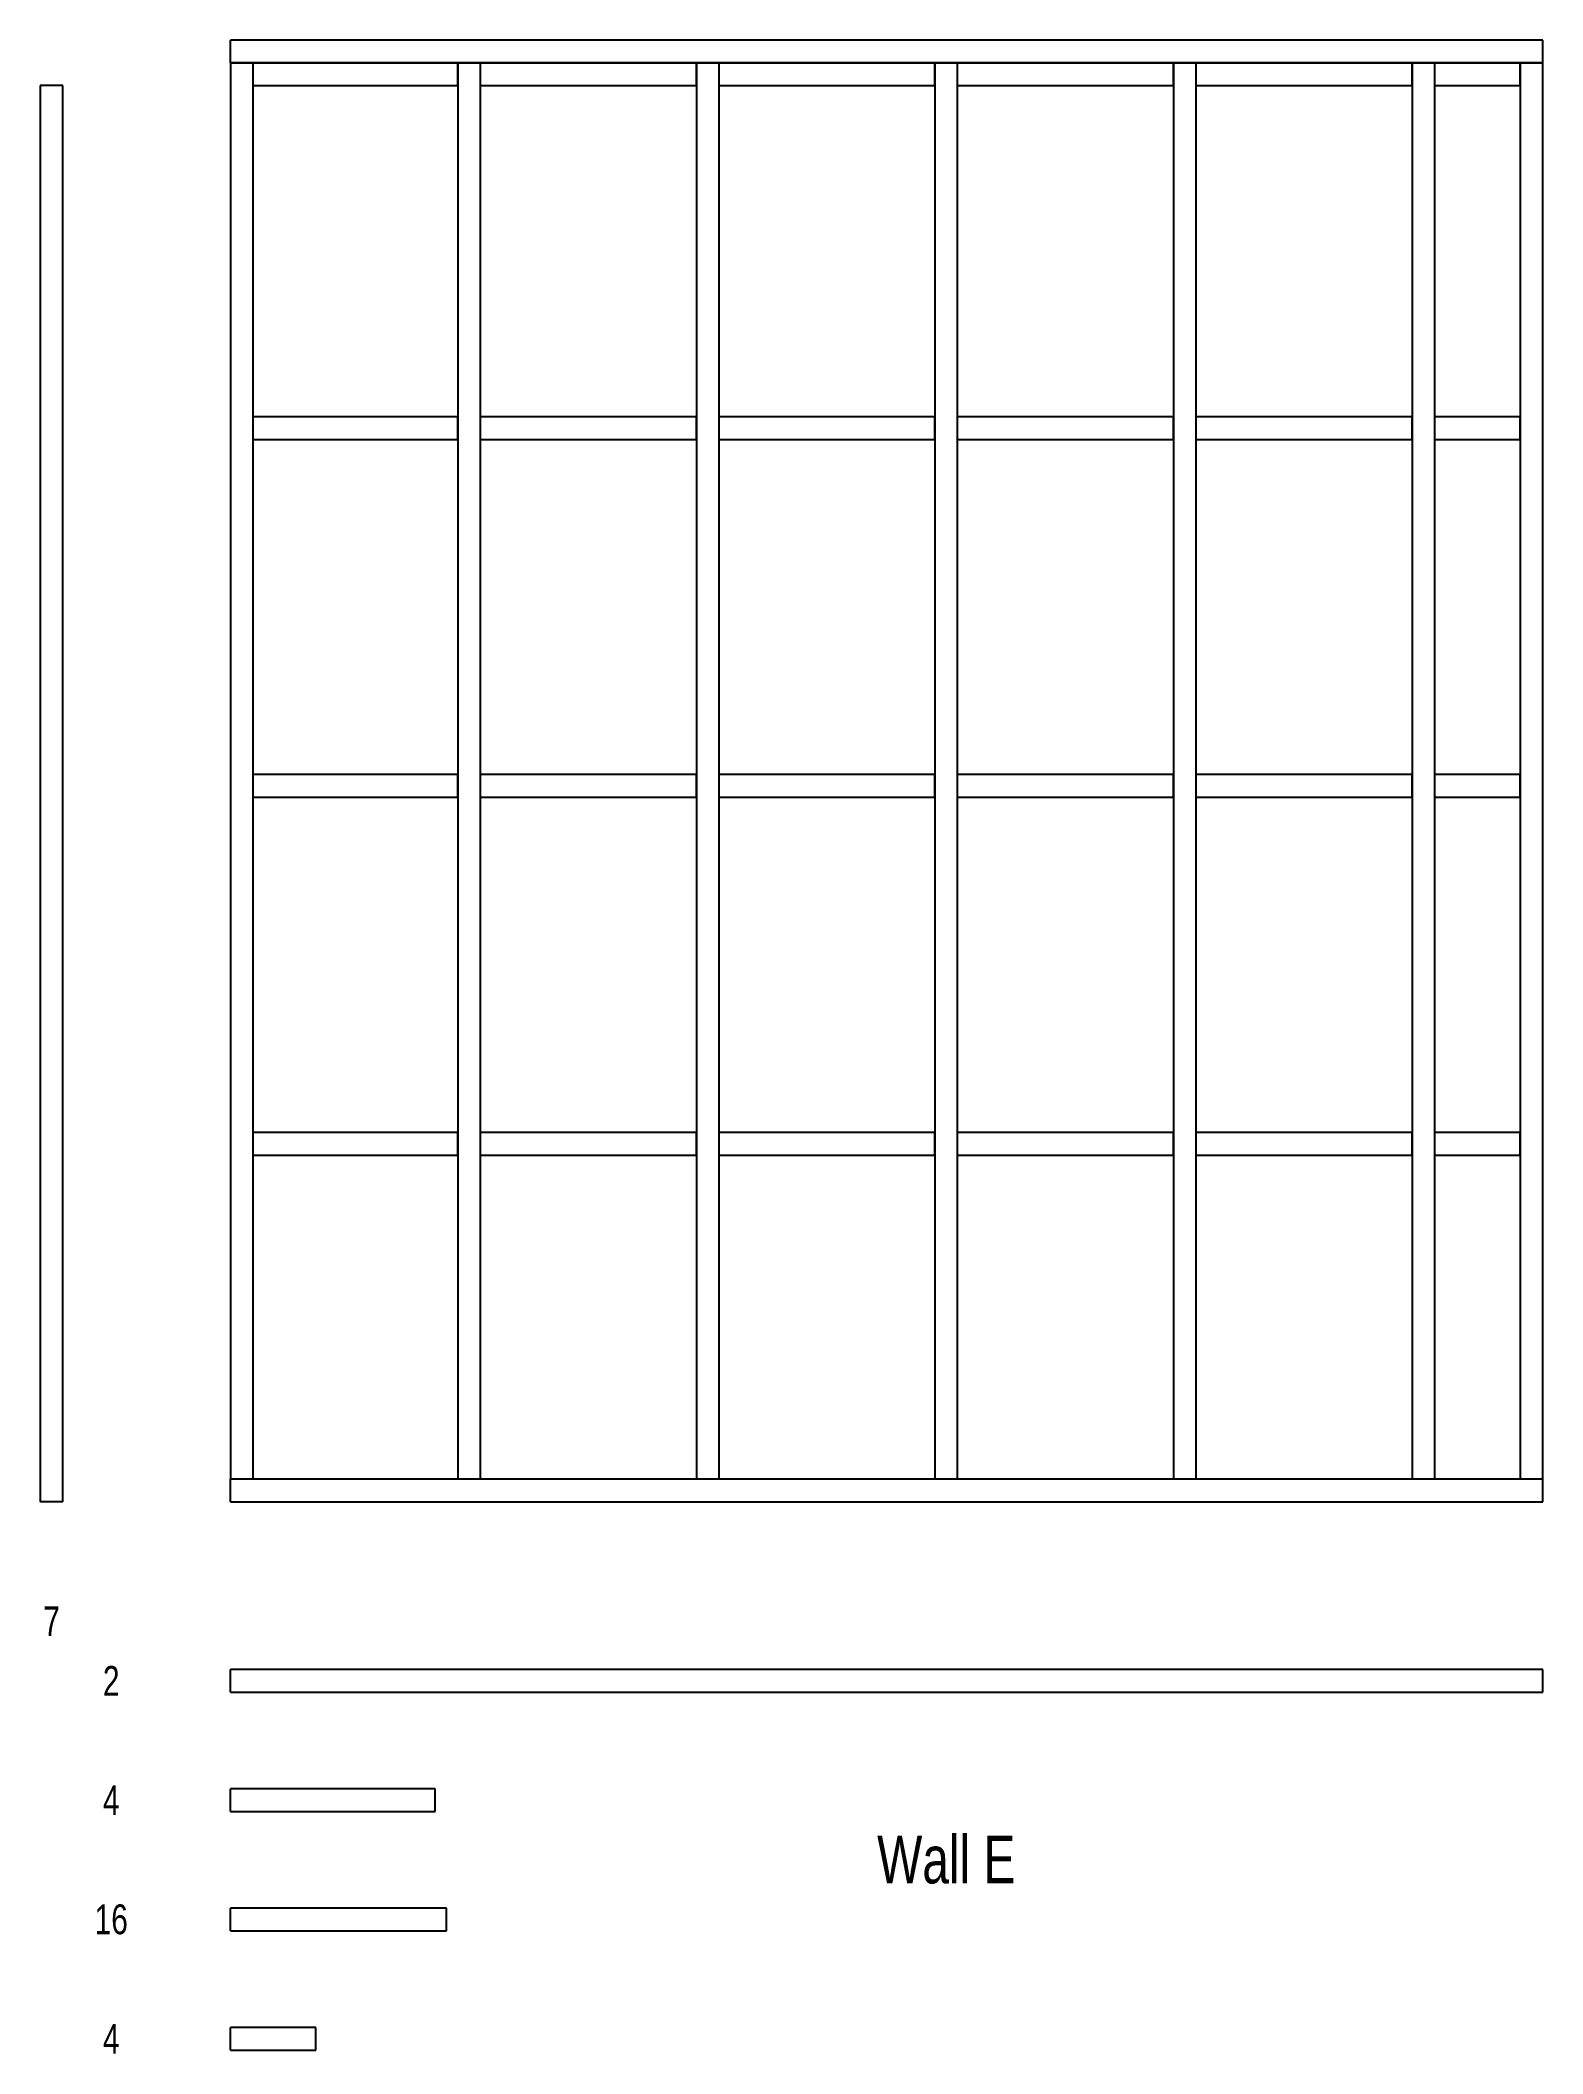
# Model space of a CAD drawing. Header units: millimetres. Extents: x -319 to 2200, y -925 to 2450.
import ezdxf

# ---------------------------------------------------------------- set-up
doc = ezdxf.new("R2010")
doc.units = ezdxf.units.MM
doc.layers.get('0').update_dxf_attribs({"linetype": 'CONTINUOUS', "lineweight": 25, "true_color": 0x000000})
doc.layers.add('dimensions', color=7, linetype='CONTINUOUS', lineweight=0, true_color=0x000000)
doc.layers.add('notes', color=7, linetype='CONTINUOUS', lineweight=0, true_color=0x000000)
doc.styles.get("Standard").update_dxf_attribs({"font": 'txt', "width": 0.75})

msp = doc.modelspace()

# ---------------------------------------------------------------- linework, layer by layer
for p, q in [((0, 2412), (0, 2450)), ((2200, 2450), (0, 2450)), ((2200, 2412), (2200, 2450)), ((38, 2412), (0, 2412)), ((0, 2412), (0, 38)), ((0, 2412), (2200, 2412)), ((38, 38), (38, 2412)), ((38, 2374), (38, 2412)), ((381, 2412), (38, 2412)), ((419, 2412), (381, 2412)), ((381, 2412), (381, 38)), ((381, 2374), (381, 2412)), ((419, 38), (419, 2412)), ((419, 2374), (419, 2412)), ((781, 2412), (419, 2412)), ((819, 2412), (781, 2412)), ((781, 2412), (781, 38)), ((781, 2374), (781, 2412)), ((819, 38), (819, 2412)), ((819, 2374), (819, 2412)), ((1181, 2412), (819, 2412)), ((1219, 2412), (1181, 2412)), ((1181, 2412), (1181, 38)), ((1181, 2374), (1181, 2412)), ((1219, 38), (1219, 2412)), ((1219, 2374), (1219, 2412)), ((1581, 2412), (1219, 2412)), ((1619, 2412), (1581, 2412)), ((1581, 2412), (1581, 38)), ((1581, 2374), (1581, 2412)), ((1619, 38), (1619, 2412)), ((1619, 2374), (1619, 2412)), ((1981, 2412), (1619, 2412)), ((2019, 2412), (1981, 2412)), ((1981, 2412), (1981, 38)), ((1981, 2374), (1981, 2412)), ((2019, 38), (2019, 2412)), ((2019, 2374), (2019, 2412)), ((2162, 2412), (2019, 2412)), ((2200, 2412), (2162, 2412)), ((2162, 2412), (2162, 38)), ((2162, 2374), (2162, 2412)), ((2200, 38), (2200, 2412)), ((-281, 2374), (-319, 2374)), ((-319, 2374), (-319, 0)), ((-281, 0), (-281, 2374)), ((38, 2374), (381, 2374)), ((419, 2374), (781, 2374)), ((819, 2374), (1181, 2374)), ((1219, 2374), (1581, 2374)), ((1619, 2374), (1981, 2374)), ((2019, 2374), (2162, 2374)), ((38, 1781), (38, 1819)), ((381, 1819), (38, 1819)), ((381, 1781), (381, 1819)), ((419, 1781), (419, 1819)), ((781, 1819), (419, 1819)), ((781, 1781), (781, 1819)), ((819, 1781), (819, 1819)), ((1181, 1819), (819, 1819)), ((1181, 1781), (1181, 1819)), ((1219, 1781), (1219, 1819)), ((1581, 1819), (1219, 1819)), ((1581, 1781), (1581, 1819)), ((1619, 1781), (1619, 1819)), ((1981, 1819), (1619, 1819)), ((1981, 1781), (1981, 1819)), ((2019, 1781), (2019, 1819)), ((2162, 1819), (2019, 1819)), ((2162, 1781), (2162, 1819)), ((38, 1781), (381, 1781)), ((419, 1781), (781, 1781)), ((819, 1781), (1181, 1781)), ((1219, 1781), (1581, 1781)), ((1619, 1781), (1981, 1781)), ((2019, 1781), (2162, 1781)), ((38, 1181), (38, 1219)), ((381, 1219), (38, 1219)), ((381, 1181), (381, 1219)), ((419, 1181), (419, 1219)), ((781, 1219), (419, 1219)), ((781, 1181), (781, 1219)), ((819, 1181), (819, 1219)), ((1181, 1219), (819, 1219)), ((1181, 1181), (1181, 1219)), ((1219, 1181), (1219, 1219)), ((1581, 1219), (1219, 1219)), ((1581, 1181), (1581, 1219)), ((1619, 1181), (1619, 1219)), ((1981, 1219), (1619, 1219)), ((1981, 1181), (1981, 1219)), ((2019, 1181), (2019, 1219)), ((2162, 1219), (2019, 1219)), ((2162, 1181), (2162, 1219)), ((38, 1181), (381, 1181)), ((419, 1181), (781, 1181)), ((819, 1181), (1181, 1181)), ((1219, 1181), (1581, 1181)), ((1619, 1181), (1981, 1181)), ((2019, 1181), (2162, 1181)), ((38, 581), (38, 619)), ((381, 619), (38, 619)), ((381, 581), (381, 619)), ((419, 581), (419, 619)), ((781, 619), (419, 619)), ((781, 581), (781, 619)), ((819, 581), (819, 619)), ((1181, 619), (819, 619)), ((1181, 581), (1181, 619)), ((1219, 581), (1219, 619)), ((1581, 619), (1219, 619)), ((1581, 581), (1581, 619)), ((1619, 581), (1619, 619)), ((1981, 619), (1619, 619)), ((1981, 581), (1981, 619)), ((2019, 581), (2019, 619)), ((2162, 619), (2019, 619)), ((2162, 581), (2162, 619)), ((38, 581), (381, 581)), ((419, 581), (781, 581)), ((819, 581), (1181, 581)), ((1219, 581), (1581, 581)), ((1619, 581), (1981, 581)), ((2019, 581), (2162, 581)), ((0, 0), (0, 38)), ((38, 38), (0, 38)), ((2200, 38), (0, 38)), ((419, 38), (381, 38)), ((819, 38), (781, 38)), ((1219, 38), (1181, 38)), ((1619, 38), (1581, 38)), ((2019, 38), (1981, 38)), ((2200, 38), (2162, 38)), ((2200, 0), (2200, 38)), ((-281, 0), (-319, 0)), ((0, 0), (2200, 0)), ((0, -319), (0, -281)), ((2200, -281), (0, -281)), ((2200, -319), (2200, -281)), ((0, -319), (2200, -319)), ((0, -519), (0, -481)), ((343, -481), (0, -481)), ((343, -519), (343, -481)), ((0, -519), (343, -519)), ((0, -719), (0, -681)), ((362, -681), (0, -681)), ((362, -719), (362, -681)), ((0, -719), (362, -719)), ((0, -919), (0, -881)), ((143, -881), (0, -881)), ((143, -919), (143, -881)), ((0, -919), (143, -919))]:
    msp.add_line(p, q)

# ---------------------------------------------------------------- texts
at = {"layer": 'dimensions', "char_height": 50, "width": 100, "attachment_point": 5}
for s, insert in [('7', (-300, -200)), ('2', (-200, -300)), ('4', (-200, -500)), ('16', (-200, -700)), ('4', (-200, -900))]:
    msp.add_mtext(s, dxfattribs=dict(at, insert=insert))
at = {"layer": 'notes', "insert": (1200, -600), "char_height": 80, "width": 100, "attachment_point": 5}
msp.add_mtext('Wall\\~E', dxfattribs=at)

doc.saveas('drawing.dxf')
